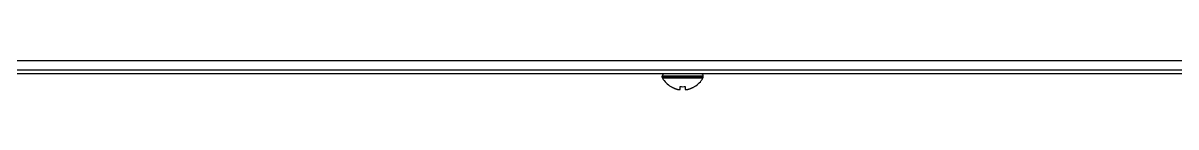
# Model space of a CAD drawing. Header units: millimetres. Extents: x -1686 to 4120, y -1850 to 2563.
# Drawn here: x -1202.5 to -978, y -130.4 to -124.8 of the extents above; entities that cross this region are included whole.
import ezdxf

# ---------------------------------------------------------------- set-up
doc = ezdxf.new("R2010")
doc.units = ezdxf.units.MM
doc.header["$LTSCALE"] = 65.395
doc.layers.get('0').update_dxf_attribs({"linetype": 'CONTINUOUS'})
doc.layers.add('ASSI', color=7, linetype='CONTINUOUS')
doc.layers.add('GEOM', color=7, linetype='CONTINUOUS')

msp = doc.modelspace()

# ---------------------------------------------------------------- linework, layer by layer
at = {"linetype": 'Continuous'}
for p, q in [((-1556.46, -124.77), (-798.06, -124.77)), ((-1556.11, -126.57), (-798.4, -126.57)), ((-1076.36, -129.85), (-1076.36, -129.81)), ((-1074.56, -130.37), (-1074.56, -129.81)), ((-1073.56, -129.81), (-1073.56, -130.37)), ((-1071.76, -129.81), (-1071.76, -129.85))]:
    msp.add_line(p, q, dxfattribs=at)
for centre, radius, start, end in [((-1073.87, -125.76), 4.75, 238.4659, 241.0313), ((-1073.87, -125.77), 4.75, 241.0316, 241.9926), ((-1073.87, -125.77), 4.75, 241.9926, 243.3187), ((-1073.88, -125.77), 4.74, 243.3188, 244.4598), ((-1073.88, -125.77), 4.74, 244.4598, 245.4278), ((-1073.88, -125.78), 4.73, 245.4278, 246.6825), ((-1073.88, -125.78), 4.73, 246.6826, 247.4526), ((-1073.88, -125.79), 4.72, 247.4524, 248.9975), ((-1074.06, -126.06), 3.79, 262.4013, 269.9911), ((-1074.06, -126.06), 3.79, 270.0089, 277.5987), ((-1074.23, -125.79), 4.72, 291.0025, 292.5476), ((-1074.23, -125.78), 4.73, 292.5474, 293.3174), ((-1074.23, -125.78), 4.73, 293.3175, 294.5722), ((-1074.24, -125.77), 4.74, 294.5722, 295.5402), ((-1074.24, -125.77), 4.74, 295.5402, 296.6812), ((-1074.24, -125.77), 4.75, 296.6813, 298.0074), ((-1074.24, -125.77), 4.75, 298.0074, 298.9684), ((-1074.24, -125.76), 4.75, 298.9687, 301.5341), ((-1073.89, -125.8), 4.72, 248.9977, 249.4819), ((-1073.89, -125.81), 4.7, 249.4813, 251.5344), ((-1073.9, -125.83), 4.68, 251.535, 252.6227), ((-1073.9, -125.84), 4.67, 252.6228, 253.6051), ((-1073.91, -125.87), 4.64, 253.6036, 255.6824), ((-1074.8, -128.38), 2.01, 262.7256, 264.8598), ((-1074.81, -128.4), 1.98, 264.8627, 265.7144), ((-1074.81, -128.41), 1.97, 265.714, 266.9766), ((-1074.81, -128.42), 1.96, 266.9771, 268.0037), ((-1074.81, -128.43), 1.95, 268.0037, 269.0738), ((-1074.81, -128.43), 1.95, 269.0741, 270.1995), ((-1074.81, -128.43), 1.95, 270.1995, 271.1541), ((-1074.81, -128.43), 1.95, 271.1545, 272.3767), ((-1074.81, -128.42), 1.96, 272.3765, 273.2159), ((-1074.81, -128.41), 1.97, 273.2167, 274.6016), ((-1074.81, -128.4), 1.98, 274.6009, 275.2558), ((-1074.81, -128.37), 2.01, 275.2585, 277.2741), ((-1073.3, -128.37), 2.01, 262.7259, 264.7415), ((-1073.31, -128.4), 1.98, 264.7442, 265.3991), ((-1073.31, -128.41), 1.97, 265.3984, 266.7833), ((-1073.31, -128.42), 1.96, 266.7841, 267.6235), ((-1073.31, -128.43), 1.96, 267.6234, 268.8455), ((-1073.31, -128.43), 1.95, 268.8459, 270.9258), ((-1073.31, -128.43), 1.95, 270.9261, 271.9964), ((-1073.31, -128.42), 1.96, 271.9964, 273.0228), ((-1073.31, -128.41), 1.97, 273.0233, 274.286), ((-1073.31, -128.4), 1.98, 274.2856, 275.1372), ((-1073.31, -128.38), 2.01, 275.1401, 277.2744), ((-1074.2, -125.87), 4.64, 284.3176, 286.3964), ((-1074.21, -125.84), 4.67, 286.3949, 287.3772), ((-1074.22, -125.83), 4.68, 287.3773, 288.465), ((-1074.22, -125.81), 4.7, 288.4656, 290.5187), ((-1074.23, -125.8), 4.72, 290.5181, 291.0023)]:
    msp.add_arc(centre, radius, start, end, dxfattribs=at)
at = {"layer": 'ASSI', "linetype": 'Continuous'}
for p, q in [((-1070.06, -127.77), (-1078.06, -127.77)), ((-1078.06, -127.97), (-1078.06, -127.77)), ((-1070.06, -127.97), (-1070.06, -127.77)), ((-1070.06, -127.97), (-1078.06, -127.97)), ((-1070.11, -128.17), (-1078, -128.17))]:
    msp.add_line(p, q, dxfattribs=at)
for centre, radius, start, end in [((-1077.66, -127.77), 0.4, 90, 180), ((-1070.46, -127.77), 0.4, 0, 90), ((-1077.66, -127.97), 0.4, 180, 210.3012), ((-1073.86, -125.75), 4.8, 210.3012, 238.5421), ((-1074.26, -125.75), 4.8, 301.4579, 329.6988), ((-1070.46, -127.97), 0.4, 329.6988, 360)]:
    msp.add_arc(centre, radius, start, end, dxfattribs=at)
at = {"layer": 'GEOM', "linetype": 'Continuous'}
msp.add_line((-798.06, -127.37), (-1558.26, -127.37), dxfattribs=at)

doc.saveas('drawing.dxf')
